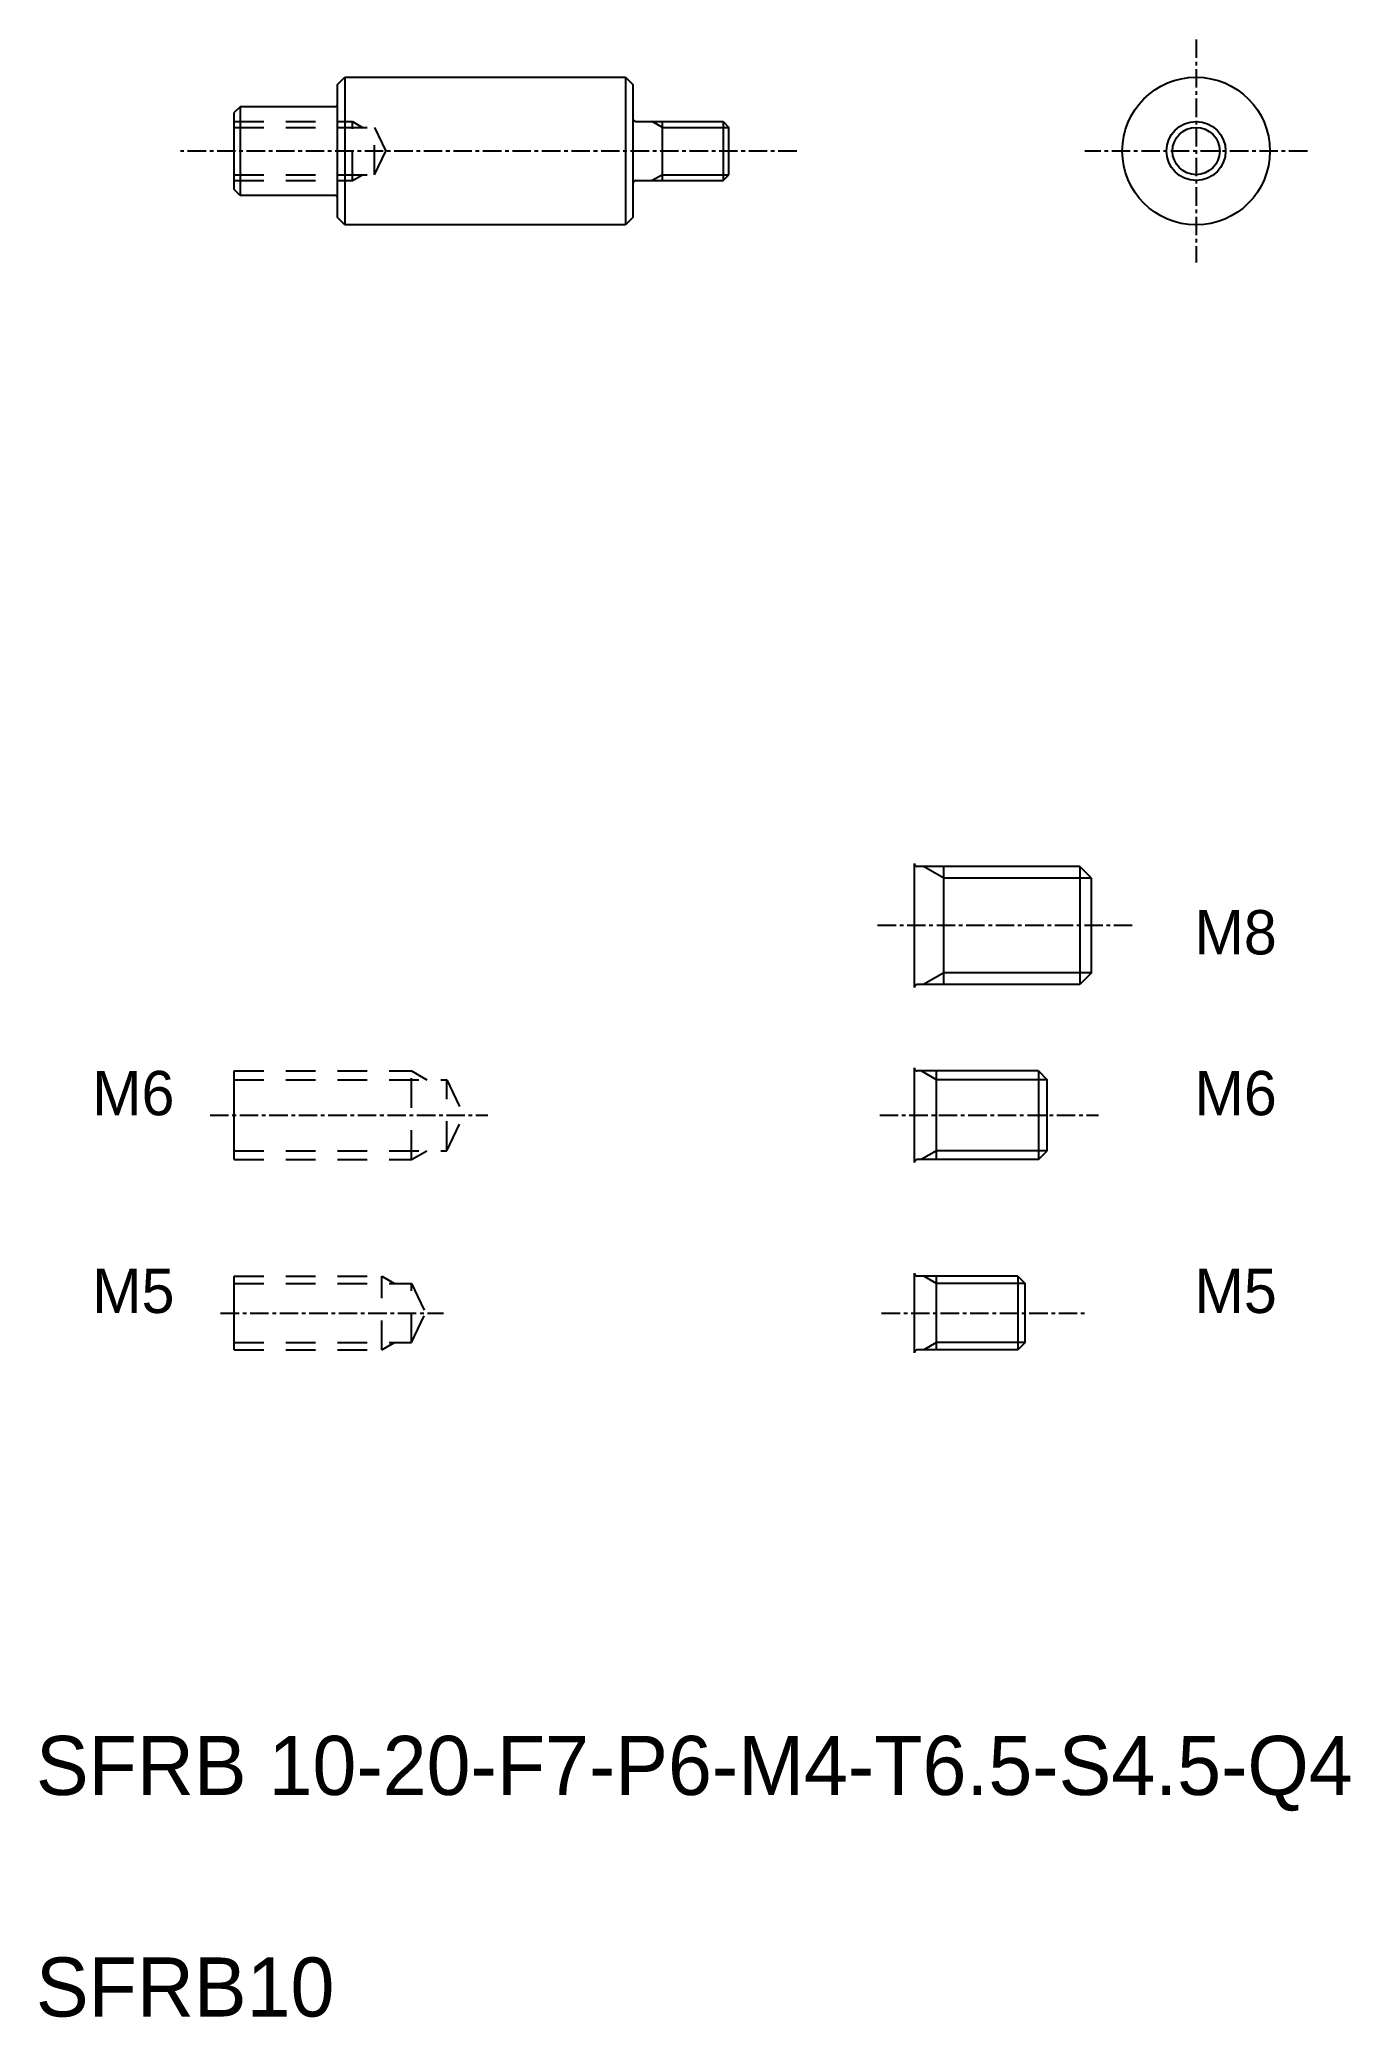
# Model space of a CAD drawing. Extents: x 74 to 163, y 73 to 206.
import ezdxf

# ---------------------------------------------------------------- set-up
doc = ezdxf.new("R2010")
doc.units = 0
doc.linetypes.add('CENTER', pattern=[2, 1.25, -0.25, 0.25, -0.25])
doc.linetypes.add('DASHED', pattern=[3.5, 2, -1.5])
doc.layers.get('0').update_dxf_attribs({"linetype": 'CONTINUOUS'})
doc.layers.add('CENTER', color=1, linetype='CENTER')

msp = doc.modelspace()

# ---------------------------------------------------------------- linework, layer by layer
for p, q in [((94.56, 203.42), (95.06, 203.92)), ((95.06, 203.92), (114.06, 203.92)), ((95.06, 203.92), (95.06, 193.92)), ((114.06, 203.92), (114.06, 193.92)), ((114.06, 203.92), (114.56, 203.42)), ((94.56, 194.42), (94.56, 203.42)), ((114.56, 203.42), (114.56, 194.42)), ((87.96, 201.92), (87.56, 201.52)), ((87.56, 196.32), (87.56, 201.52)), ((95.06, 201.42), (95.06, 201.42)), ((116.56, 196.92), (116.56, 200.92)), ((120.66, 200.92), (121.06, 200.52)), ((121.06, 197.32), (121.06, 200.52)), ((95.06, 198.92), (95.06, 198.92)), ((120.66, 196.92), (121.06, 197.32)), ((87.96, 195.92), (87.56, 196.32)), ((95.06, 193.92), (94.56, 194.42)), ((114.56, 194.42), (114.06, 193.92)), ((114.06, 193.92), (95.06, 193.92)), ((135.62, 142.49), (135.62, 150.49)), ((145.62, 149.69), (144.82, 150.49)), ((145.62, 143.29), (145.62, 149.69)), ((145.62, 143.29), (144.82, 142.49)), ((87.56, 130.64), (87.56, 136.64)), ((135.12, 130.64), (135.12, 136.64)), ((142.02, 136.64), (142.62, 136.04)), ((142.62, 131.24), (142.62, 136.04)), ((142.02, 130.64), (142.62, 131.24)), ((87.56, 123.05), (87.56, 123.05)), ((87.56, 117.75), (87.56, 122.75)), ((135.12, 117.75), (135.12, 122.75)), ((140.62, 122.75), (141.12, 122.25)), ((141.12, 118.25), (141.12, 122.25)), ((141.12, 118.25), (140.62, 117.75))]:
    msp.add_line(p, q)
at = {"color": 3, "linetype": 'DASHED'}
for p, q in [((87.56, 200.92), (95.56, 200.92)), ((95.56, 196.92), (95.56, 200.92)), ((95.56, 200.92), (96.25, 200.52)), ((87.56, 200.52), (97.06, 200.52)), ((97.06, 200.52), (97.82, 198.92)), ((97.06, 197.32), (97.06, 200.52)), ((97.06, 197.32), (97.82, 198.92)), ((87.56, 197.32), (97.06, 197.32)), ((87.56, 196.92), (95.56, 196.92)), ((95.56, 196.92), (96.25, 197.32)), ((87.56, 136.64), (99.56, 136.64)), ((99.56, 130.64), (99.56, 136.64)), ((99.56, 136.64), (100.6, 136.04)), ((87.56, 136.04), (101.96, 136.04)), ((101.96, 131.24), (101.96, 136.04)), ((101.96, 136.04), (103.1, 133.64)), ((101.96, 131.24), (103.1, 133.64)), ((87.56, 131.24), (101.96, 131.24)), ((99.56, 130.64), (100.6, 131.24)), ((87.56, 130.64), (99.56, 130.64)), ((87.56, 122.75), (97.56, 122.75)), ((87.56, 122.25), (99.56, 122.25)), ((97.56, 117.75), (97.56, 122.75)), ((97.56, 122.75), (98.42, 122.25)), ((99.56, 118.25), (99.56, 122.25)), ((99.56, 122.25), (100.51, 120.25)), ((99.56, 118.25), (100.51, 120.25)), ((87.56, 118.25), (99.56, 118.25)), ((97.56, 117.75), (98.42, 118.25)), ((87.56, 117.75), (97.56, 117.75))]:
    msp.add_line(p, q, dxfattribs=at)
at = {"color": 7}
for p, q in [((87.96, 201.92), (87.96, 195.92)), ((120.66, 200.92), (120.66, 196.92))]:
    msp.add_line(p, q, dxfattribs=at)
at = {"color": 7, "linetype": 'CONTINUOUS'}
for p, q in [((94.36, 201.92), (87.96, 201.92)), ((114.76, 200.92), (120.66, 200.92)), ((114.76, 196.92), (120.66, 196.92)), ((94.36, 195.92), (87.96, 195.92)), ((144.82, 150.49), (133.82, 150.49)), ((144.82, 150.49), (144.82, 142.49)), ((144.82, 142.49), (133.82, 142.49)), ((142.02, 136.64), (133.82, 136.64)), ((142.02, 136.64), (142.02, 130.64)), ((142.02, 130.64), (133.82, 130.64)), ((140.62, 122.75), (133.82, 122.75)), ((140.62, 122.75), (140.62, 117.75)), ((140.62, 117.75), (133.82, 117.75))]:
    msp.add_line(p, q, dxfattribs=at)
at = {"color": 3}
for p, q in [((116.56, 200.52), (115.86, 200.92)), ((116.56, 197.32), (115.86, 196.92))]:
    msp.add_line(p, q, dxfattribs=at)
at = {"color": 3, "linetype": 'CONTINUOUS'}
for p, q in [((116.56, 200.52), (121.06, 200.52)), ((116.56, 197.32), (121.06, 197.32)), ((135.62, 149.69), (134.23, 150.49)), ((145.62, 149.69), (135.62, 149.69)), ((135.62, 143.29), (134.23, 142.49)), ((145.62, 143.29), (135.62, 143.29)), ((135.12, 136.04), (134.6, 136.34)), ((142.62, 136.04), (135.12, 136.04)), ((135.12, 131.24), (134.08, 130.64)), ((142.62, 131.24), (135.12, 131.24)), ((135.12, 122.25), (134.25, 122.75)), ((141.12, 122.25), (135.12, 122.25)), ((135.12, 118.25), (134.25, 117.75)), ((141.12, 118.25), (135.12, 118.25))]:
    msp.add_line(p, q, dxfattribs=at)
at = {"linetype": 'CONTINUOUS'}
for p, q in [((133.62, 142.29), (133.62, 150.69)), ((133.62, 142.29), (133.62, 150.69)), ((133.62, 130.44), (133.62, 136.84)), ((133.62, 130.44), (133.62, 136.84)), ((133.62, 117.55), (133.62, 122.95))]:
    msp.add_line(p, q, dxfattribs=at)
at = {"color": 2, "linetype": 'CONTINUOUS'}
for p, q in [((135.12, 136.04), (134.08, 136.64)), ((135.12, 122.25), (134.6, 122.55))]:
    msp.add_line(p, q, dxfattribs=at)
msp.add_circle((152.7, 198.92), 5)
at = {"color": 7, "linetype": 'CONTINUOUS'}
msp.add_circle((152.7, 198.92), 2, dxfattribs=at)
at = {"color": 3, "linetype": 'CONTINUOUS'}
msp.add_circle((152.7, 198.92), 1.6, dxfattribs=at)
for centre, start, end in [((94.36, 202.12), 270, 0), ((114.76, 201.12), 180, 270), ((114.76, 196.72), 90, 180), ((94.36, 195.72), 0, 90)]:
    msp.add_arc(centre, 0.2, start, end)
at = {"linetype": 'CONTINUOUS'}
for centre, start, end in [((133.82, 150.69), 180, 270), ((133.82, 142.29), 90, 180), ((133.82, 136.84), 180, 270), ((133.82, 130.44), 90, 180), ((133.82, 122.95), 180, 270), ((133.82, 117.55), 90, 180)]:
    msp.add_arc(centre, 0.2, start, end, dxfattribs=at)
at = {"layer": 'CENTER', "color": 1, "linetype": 'CENTER'}
for p, q in [((152.7, 206.47), (152.7, 191.38)), ((125.65, 198.92), (83.93, 198.92)), ((160.24, 198.92), (145.16, 198.92)), ((148.38, 146.49), (131.09, 146.49)), ((85.93, 133.64), (104.74, 133.64)), ((131.27, 133.64), (146.1, 133.64)), ((86.64, 120.25), (101.73, 120.25)), ((131.4, 120.25), (145.32, 120.25))]:
    msp.add_line(p, q, dxfattribs=at)

# ---------------------------------------------------------------- texts
at = {"color": 7}
for s, p in [('M8', (152.59, 144.53)), ('M6', (77.94, 133.64)), ('M6', (152.59, 133.64)), ('M5', (77.94, 120.25)), ('M5', (152.59, 120.25))]:
    msp.add_text(s, height=3, dxfattribs=at).set_placement(p)
for s, p in [('SFRB 10-20-F7-P6-M4-T6.5-S4.5-Q4', (74.13, 87.62)), ('SFRB10', (74.13, 72.62))]:
    msp.add_text(s, height=4).set_placement(p)

doc.saveas('drawing.dxf')
